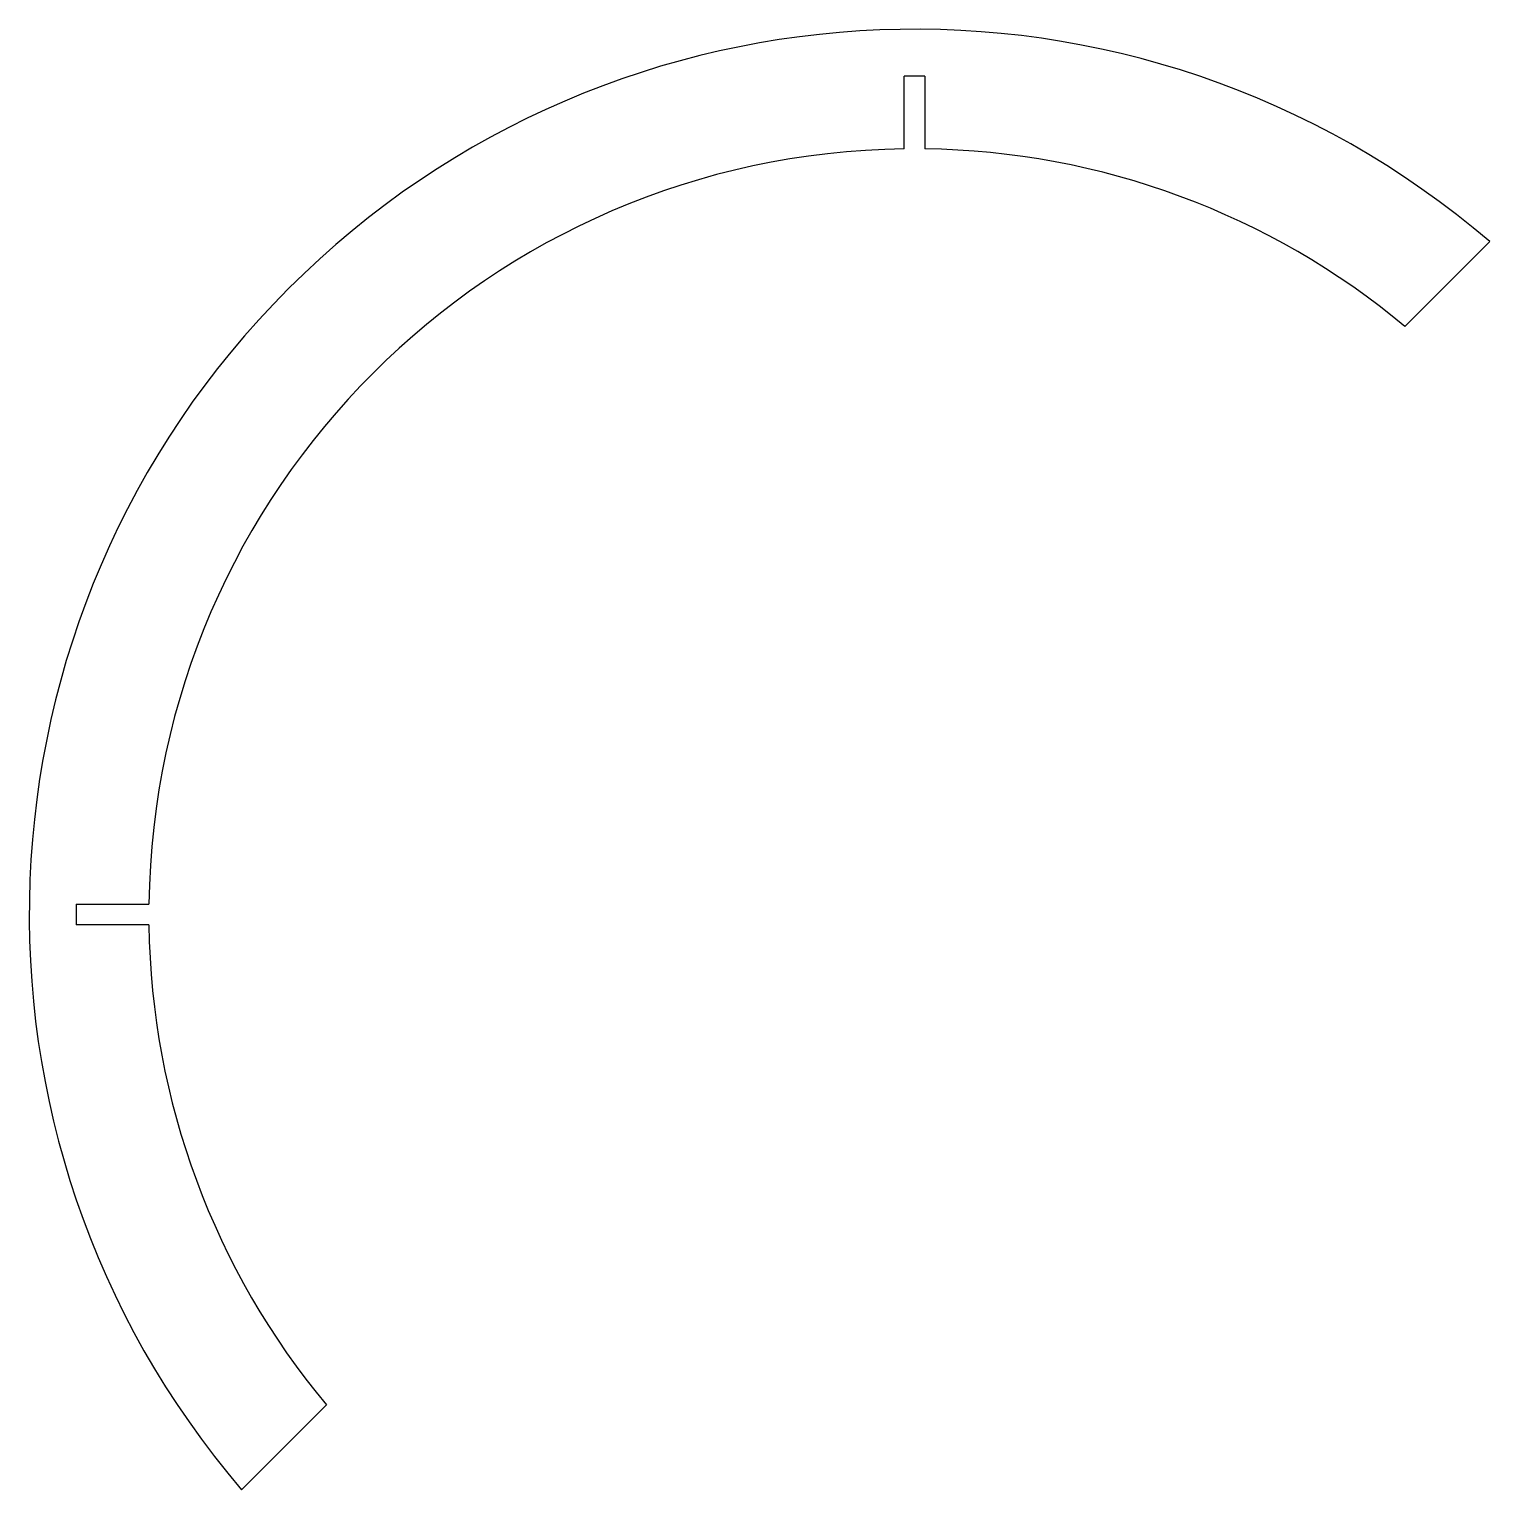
# Model space of a CAD drawing. Header units: millimetres. Extents: x -128 to 83, y -83 to 128.
import ezdxf

# ---------------------------------------------------------------- set-up
doc = ezdxf.new("R2010")
doc.units = ezdxf.units.MM
doc.layers.get('0').update_dxf_attribs({"linetype": 'CONTINUOUS'})

msp = doc.modelspace()

# ---------------------------------------------------------------- linework, layer by layer
for p, q in [((-1.5, 110.81), (-1.5, 121.34)), ((1.5, 121.34), (1.5, 110.81)), ((70.97, 85.11), (83.25, 97.39)), ((-121.34, 1.5), (-110.81, 1.5)), ((-110.81, -1.5), (-121.34, -1.5)), ((-97.39, -83.25), (-85.11, -70.97))]:
    msp.add_line(p, q)
for radius, start, end in [(128.12, 49.4764, 220.5236), (121.35, 89.2917, 90.7083), (110.82, 90.7756, 179.2244), (110.82, 50.1774, 89.2244), (121.35, 179.2917, 180), (121.35, 180, 180.7083), (110.82, 180.7756, 219.8226)]:
    msp.add_arc((0, 0), radius, start, end)

doc.saveas('drawing.dxf')
